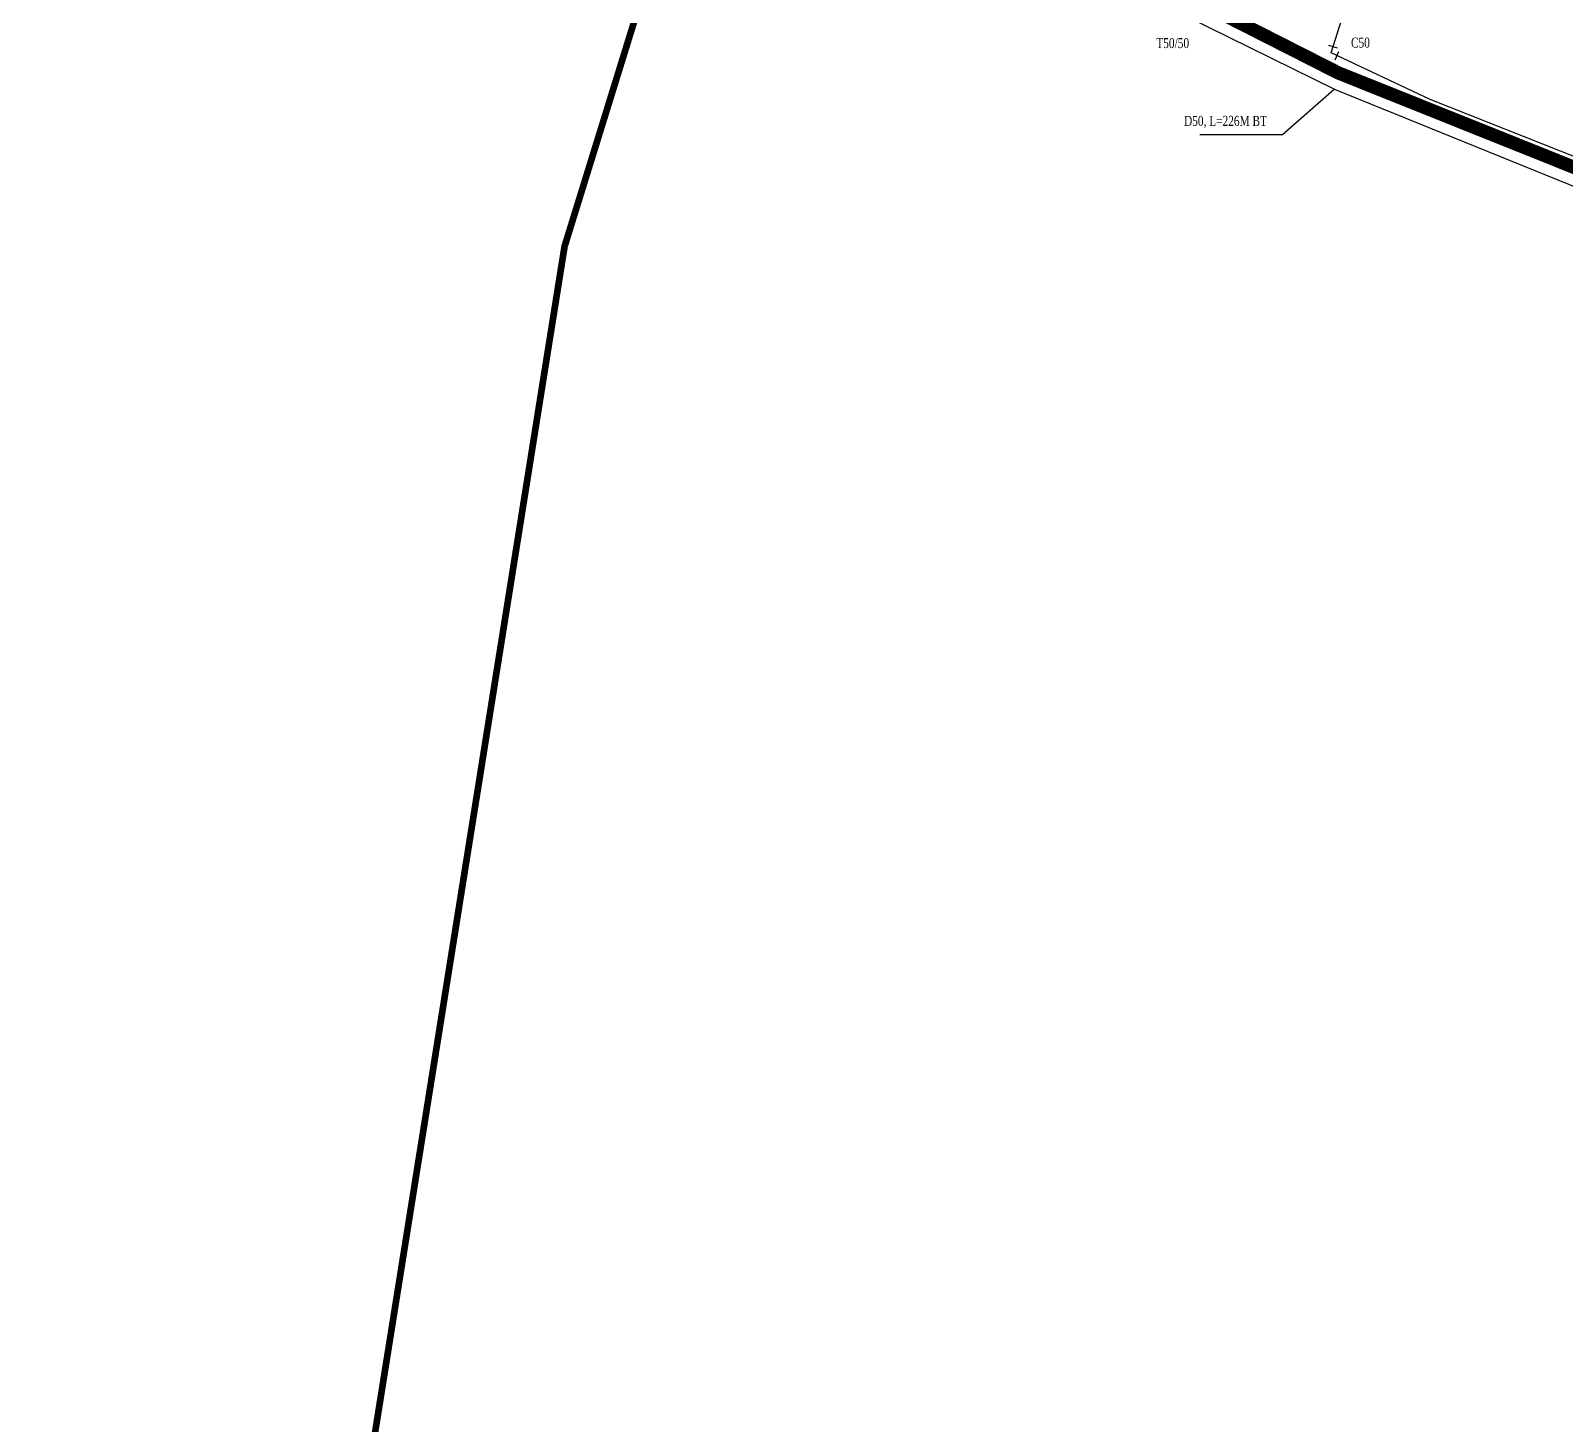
# Model space of a CAD drawing. Extents: x 549410 to 552487, y 2341005 to 2344743.
# Drawn here: x 550617.2 to 550847.2, y 2343319.9 to 2343528.8 of the extents above; entities that cross this region are included whole.
import ezdxf
from ezdxf.enums import TextEntityAlignment as Align

# ---------------------------------------------------------------- set-up
doc = ezdxf.new("R2010")
doc.units = 0
doc.header["$MEASUREMENT"] = 0
doc.linetypes.add('DASHED', pattern=[0.75, 0.5, -0.25])
for name, color, linetype in [('160', 5, 'DASHED'), ('315', 5, 'DASHED'), ('50', 2, 'Continuous'), ('Text D-L', 7, 'Continuous'), ('Text phu kien', 2, 'Continuous')]:
    doc.layers.add(name, color=color, linetype=linetype)
doc.styles.add('Text', font='vntimeh.shx', dxfattribs={"width": 0.75, "bigfont": 'vn.shx'})

# ---------------------------------------------------------------- blocks, each defined once
blk = doc.blocks.new('pt')
at = {"color": 3, "linetype": 'Continuous'}
blk.add_line((0.96, -0.69), (0.96, 0.69), dxfattribs=at)

msp = doc.modelspace()

# ---------------------------------------------------------------- linework, layer by layer
at = {"layer": '160', "ltscale": 10, "const_width": 2}
msp.add_lwpolyline([(550750.53, 2343554.26), (550813.18, 2343522.47), (550870.21, 2343499.62), (550924.94, 2343479.54), (550978.82, 2343449.85), (550993.6, 2343442.83), (551015.71, 2343436.81), (551040.48, 2343433.27), (551063.59, 2343431.5), (551101.23, 2343429.92), (551185.6, 2343423.61), (551236.26, 2343418.28), (551298.61, 2343422.47), (551387.64, 2343402.42), (551517.97, 2343366.04), (551550.82, 2343353.91), (551572.38, 2343332.04)], dxfattribs=at)
at = {"layer": '315', "color": 6, "ltscale": 10, "const_width": 1}
msp.add_lwpolyline([(551034.23, 2344742.31), (551035.22, 2344707.64), (551028.55, 2344696.61), (551031.81, 2344612.49), (551037.5, 2344448.91), (551039.08, 2344427.06), (551037.68, 2344409.44), (551032.34, 2344391.13), (551003.22, 2344321.63), (550935.24, 2344170.05), (550883.64, 2344074.56), (550876.18, 2344059.8), (550783.23, 2343775.03), (550713.27, 2343548.31), (550697.22, 2343496.46), (550617.71, 2342998.78)], dxfattribs=at)
at = {"layer": '50'}
for points in [[(550812.11, 2343525.47), (550816.53, 2343539.54), (550818.44, 2343551.21), (550821.18, 2343560.78)], [(550790.4, 2343530.95), (550812.69, 2343519.96), (550849.53, 2343505.07), (550889.8, 2343490.3)], [(550924.59, 2343482.92), (550899.52, 2343491.35), (550893.03, 2343495.19), (550849.37, 2343509.6), (550826.96, 2343518.46), (550812.11, 2343525.47)]]:
    msp.add_lwpolyline(points, dxfattribs=at)
at = {"layer": 'Text D-L', "color": 9}
msp.add_lwpolyline([(550812.58, 2343520), (550804.81, 2343513.19), (550792.43, 2343513.19)], dxfattribs=at)

# ---------------------------------------------------------------- block references
at = {"layer": '50'}
for rotation in [72.57412107862689, 334.7482665790585]:
    msp.add_blockref('pt', (550812.11, 2343525.47), dxfattribs=dict(at, rotation=rotation))

# ---------------------------------------------------------------- texts
at = {"layer": 'Text D-L', "color": 1, "style": 'Text', "width": 0.75}
msp.add_text('D50, L=226m bt', height=1.5, dxfattribs=at).set_placement((550790.06, 2343514.08), align=Align.BOTTOM_LEFT)
at = {"layer": 'Text phu kien', "color": 4, "style": 'Text', "width": 0.75}
for s, p in [('T50/50', (550788.36, 2343526.94)), ('C50', (550816.5, 2343527.01))]:
    msp.add_text(s, height=1.5, dxfattribs=at).set_placement(p, align=Align.MIDDLE_CENTER)

doc.saveas('drawing.dxf')
